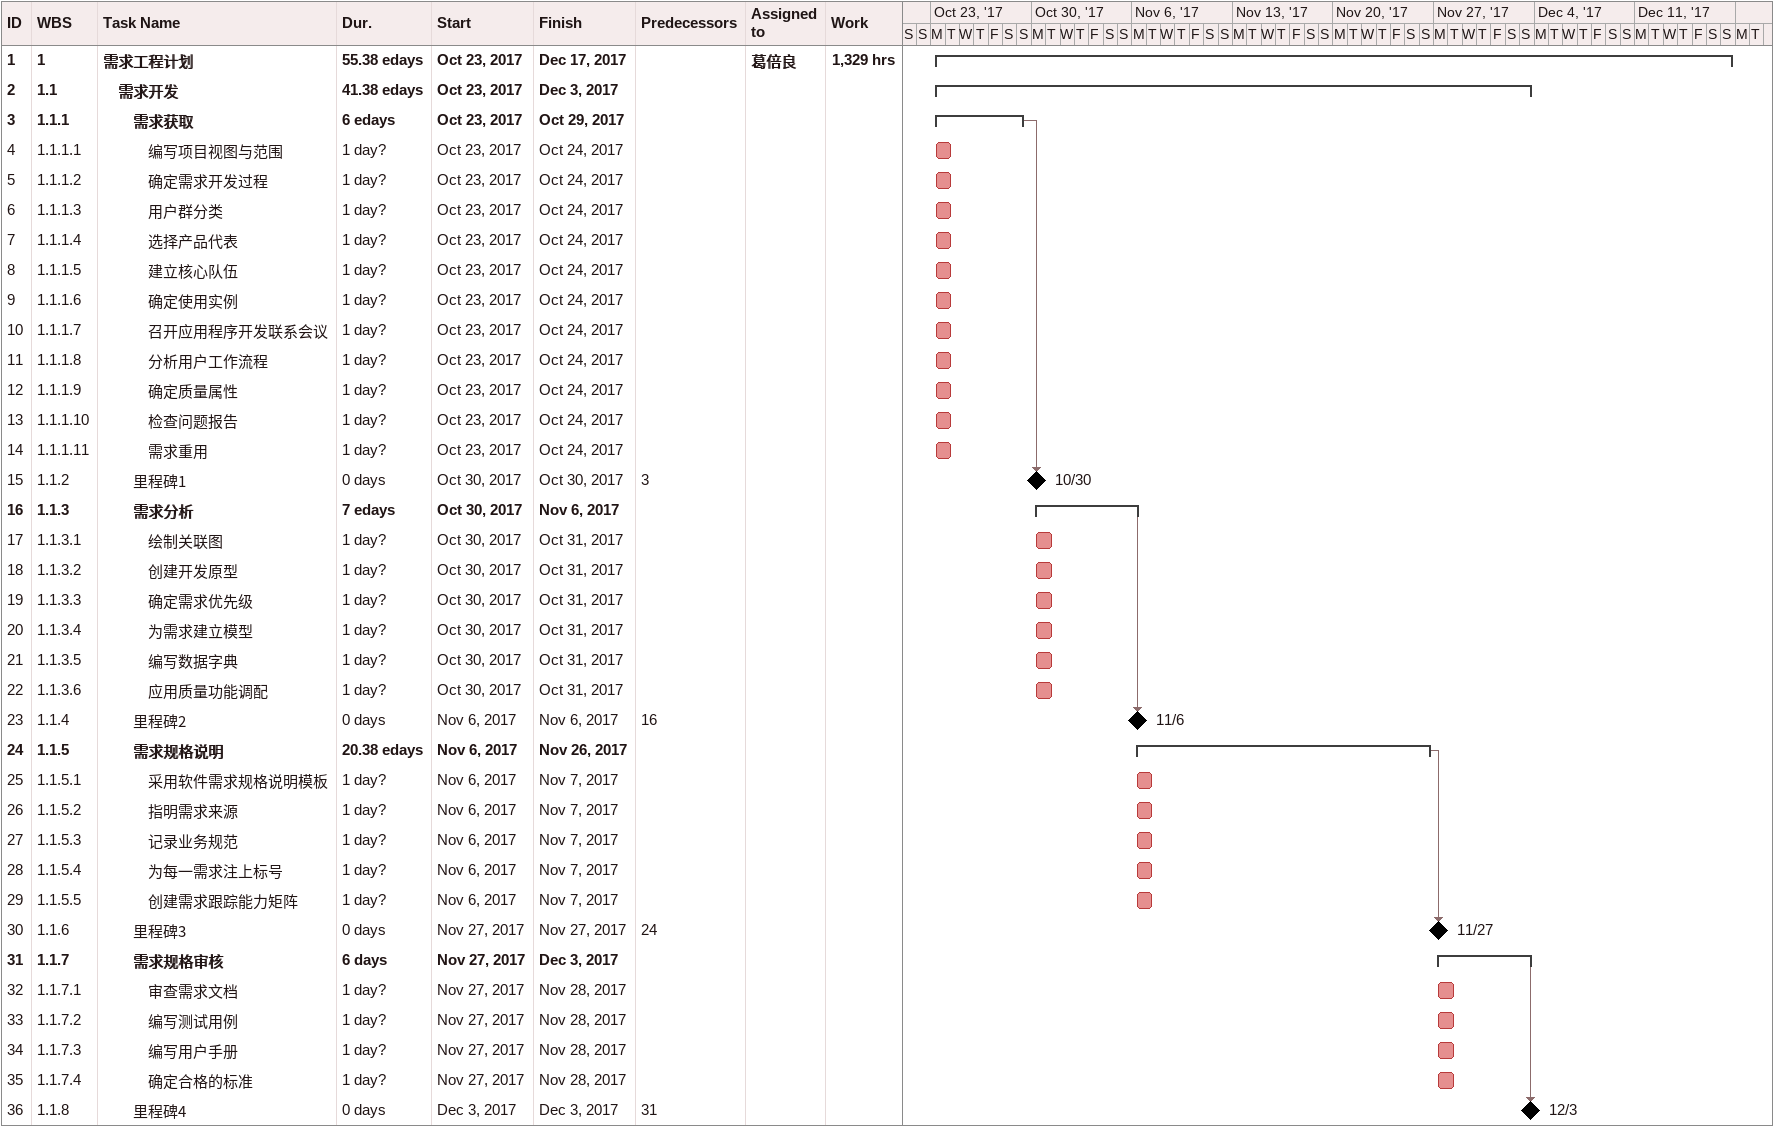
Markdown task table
| ID | WBS | Task | Duration | Start | Finish | Predecessors | Resources | Work (h) |
|---|---|---|---|---|---|---|---|---|
| 1 | 1 | **需求工程计划** | 55.38ed | 2017-10-23 | 2017-12-17 |  | 葛倍良 | 1329 |
| 2 | 1.1 | **需求开发** | 41.38ed | 2017-10-23 | 2017-12-03 |  |  |  |
| 3 | 1.1.1 | **需求获取** | 6ed | 2017-10-23 | 2017-10-29 |  |  |  |
| 4 | 1.1.1.1 | 编写项目视图与范围 | 1d? | 2017-10-23 | 2017-10-24 |  |  |  |
| 5 | 1.1.1.2 | 确定需求开发过程 | 1d? | 2017-10-23 | 2017-10-24 |  |  |  |
| 6 | 1.1.1.3 | 用户群分类 | 1d? | 2017-10-23 | 2017-10-24 |  |  |  |
| 7 | 1.1.1.4 | 选择产品代表 | 1d? | 2017-10-23 | 2017-10-24 |  |  |  |
| 8 | 1.1.1.5 | 建立核心队伍 | 1d? | 2017-10-23 | 2017-10-24 |  |  |  |
| 9 | 1.1.1.6 | 确定使用实例 | 1d? | 2017-10-23 | 2017-10-24 |  |  |  |
| 10 | 1.1.1.7 | 召开应用程序开发联系会议 | 1d? | 2017-10-23 | 2017-10-24 |  |  |  |
| 11 | 1.1.1.8 | 分析用户工作流程 | 1d? | 2017-10-23 | 2017-10-24 |  |  |  |
| 12 | 1.1.1.9 | 确定质量属性 | 1d? | 2017-10-23 | 2017-10-24 |  |  |  |
| 13 | 1.1.1.10 | 检查问题报告 | 1d? | 2017-10-23 | 2017-10-24 |  |  |  |
| 14 | 1.1.1.11 | 需求重用 | 1d? | 2017-10-23 | 2017-10-24 |  |  |  |
| 15 | 1.1.2 | 里程碑1 | 0d | 2017-10-30 | 2017-10-30 | 3 |  |  |
| 16 | 1.1.3 | **需求分析** | 7ed | 2017-10-30 | 2017-11-06 |  |  |  |
| 17 | 1.1.3.1 | 绘制关联图 | 1d? | 2017-10-30 | 2017-10-31 |  |  |  |
| 18 | 1.1.3.2 | 创建开发原型 | 1d? | 2017-10-30 | 2017-10-31 |  |  |  |
| 19 | 1.1.3.3 | 确定需求优先级 | 1d? | 2017-10-30 | 2017-10-31 |  |  |  |
| 20 | 1.1.3.4 | 为需求建立模型 | 1d? | 2017-10-30 | 2017-10-31 |  |  |  |
| 21 | 1.1.3.5 | 编写数据字典 | 1d? | 2017-10-30 | 2017-10-31 |  |  |  |
| 22 | 1.1.3.6 | 应用质量功能调配 | 1d? | 2017-10-30 | 2017-10-31 |  |  |  |
| 23 | 1.1.4 | 里程碑2 | 0d | 2017-11-06 | 2017-11-06 | 16 |  |  |
| 24 | 1.1.5 | **需求规格说明** | 20.38ed | 2017-11-06 | 2017-11-26 |  |  |  |
| 25 | 1.1.5.1 | 采用软件需求规格说明模板 | 1d? | 2017-11-06 | 2017-11-07 |  |  |  |
| 26 | 1.1.5.2 | 指明需求来源 | 1d? | 2017-11-06 | 2017-11-07 |  |  |  |
| 27 | 1.1.5.3 | 记录业务规范 | 1d? | 2017-11-06 | 2017-11-07 |  |  |  |
| 28 | 1.1.5.4 | 为每一需求注上标号 | 1d? | 2017-11-06 | 2017-11-07 |  |  |  |
| 29 | 1.1.5.5 | 创建需求跟踪能力矩阵 | 1d? | 2017-11-06 | 2017-11-07 |  |  |  |
| 30 | 1.1.6 | 里程碑3 | 0d | 2017-11-27 | 2017-11-27 | 24 |  |  |
| 31 | 1.1.7 | **需求规格审核** | 6d | 2017-11-27 | 2017-12-03 |  |  |  |
| 32 | 1.1.7.1 | 审查需求文档 | 1d? | 2017-11-27 | 2017-11-28 |  |  |  |
| 33 | 1.1.7.2 | 编写测试用例 | 1d? | 2017-11-27 | 2017-11-28 |  |  |  |
| 34 | 1.1.7.3 | 编写用户手册 | 1d? | 2017-11-27 | 2017-11-28 |  |  |  |
| 35 | 1.1.7.4 | 确定合格的标准 | 1d? | 2017-11-27 | 2017-11-28 |  |  |  |
| 36 | 1.1.8 | 里程碑4 | 0d | 2017-12-03 | 2017-12-03 | 31 |  |  |
